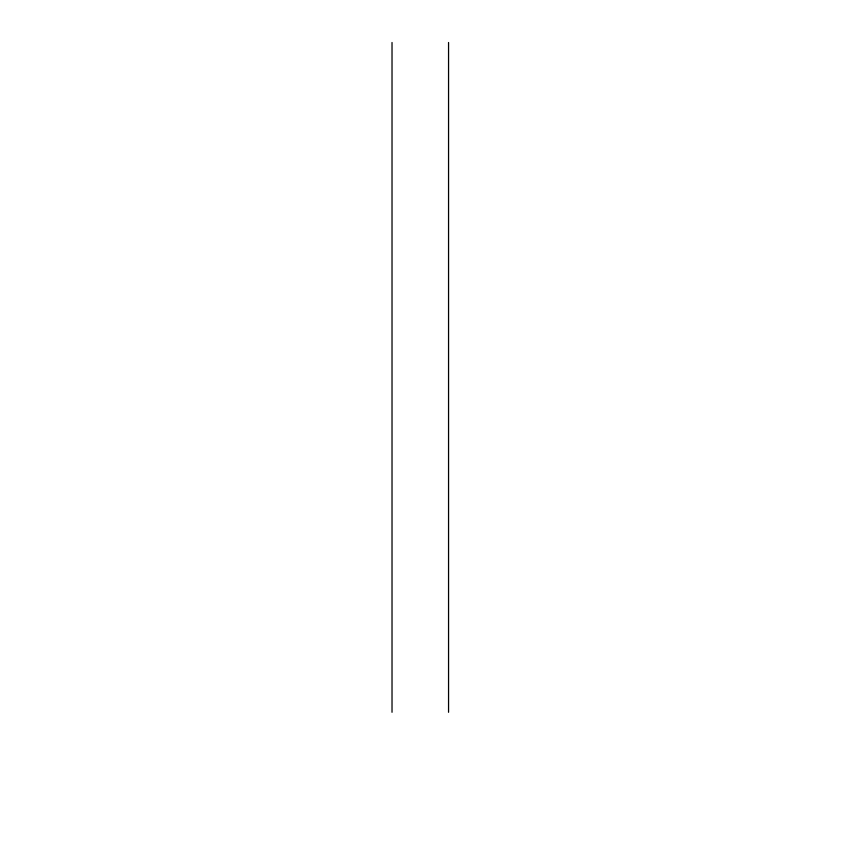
<?xml version="1.0" encoding="UTF-8"?>
<svg xmlns="http://www.w3.org/2000/svg" width="850" height="850" viewBox="0 0 850 850"><rect width="100%" height="100%" fill="white"/><g stroke="black" fill="none" stroke-linecap="round" stroke-linejoin="round"><path stroke-width="1.27" d="M448.556 42.5L448.556 712.289M392.02 42.5L392.02 712.289"/></g></svg>
